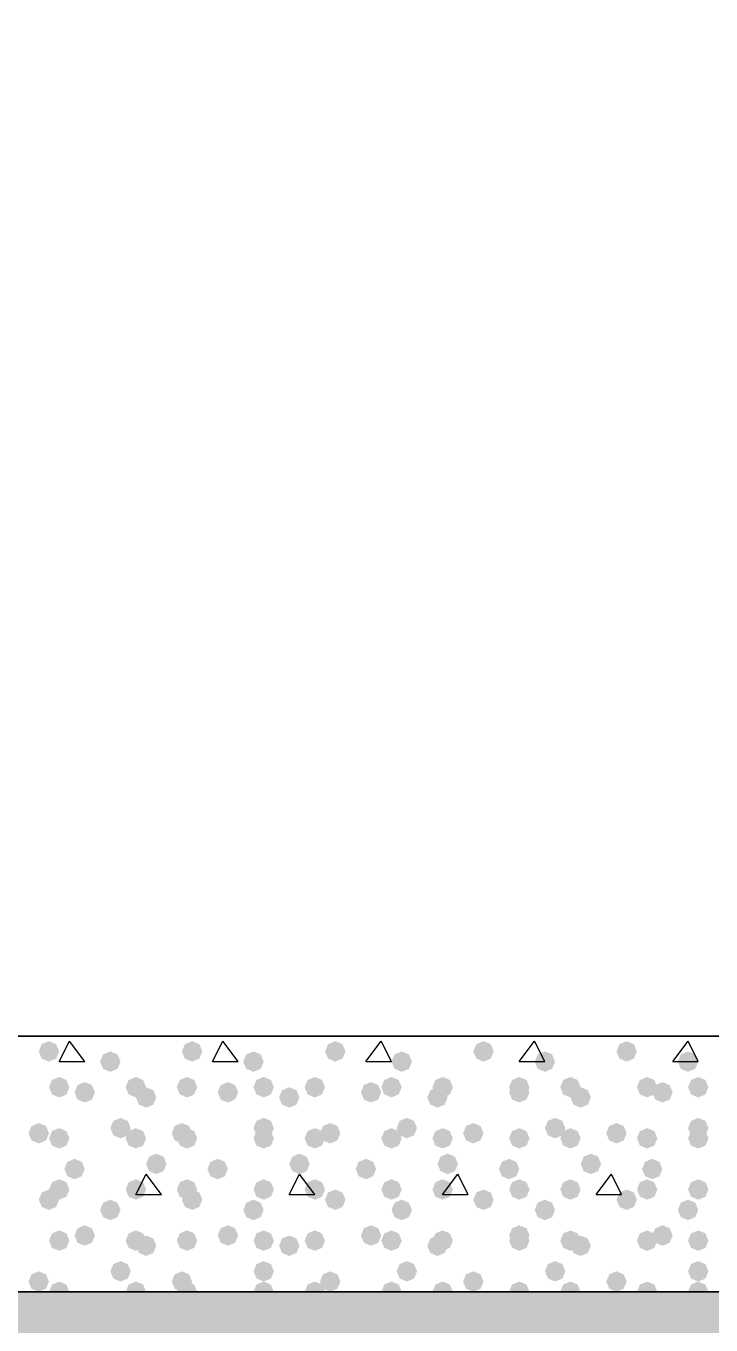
# Model space of a CAD drawing. Header units: millimetres. Extents: x 0 to 420, y 0 to 297.
# Drawn here: x 201.06 to 206.73, y 103.7 to 114.45 of the extents above; entities that cross this region are included whole.
import ezdxf

# ---------------------------------------------------------------- set-up
doc = ezdxf.new("R2010")
doc.units = ezdxf.units.MM
doc.layers.get('0').update_dxf_attribs({"linetype": 'CONTINUOUS'})

msp = doc.modelspace()

# ---------------------------------------------------------------- hatches: boundary and pattern name
at = {"true_color": 0x000008}
for points in [[(201.337333, 105.960333), (201.312462, 105.900538), (201.252667, 105.875667), (201.192871, 105.900538), (201.168, 105.960333), (201.192871, 106.020129), (201.252667, 106.045), (201.312462, 106.020129)], [(202.522667, 105.960333), (202.497796, 105.900538), (202.438, 105.875667), (202.378204, 105.900538), (202.353333, 105.960333), (202.378204, 106.020129), (202.438, 106.045), (202.497796, 106.020129)], [(203.708, 105.960333), (203.683129, 105.900538), (203.623333, 105.875667), (203.563538, 105.900538), (203.538667, 105.960333), (203.563537, 106.020129), (203.623333, 106.045), (203.683129, 106.020129)], [(204.935667, 105.960333), (204.910796, 105.900538), (204.851, 105.875667), (204.791204, 105.900538), (204.766333, 105.960333), (204.791204, 106.020129), (204.851, 106.045), (204.910796, 106.020129)], [(206.121, 105.960333), (206.096129, 105.900538), (206.036333, 105.875667), (205.976538, 105.900538), (205.951667, 105.960333), (205.976537, 106.020129), (206.036333, 106.045), (206.096129, 106.020129)], [(201.845333, 105.875667), (201.820462, 105.815871), (201.760667, 105.791), (201.700871, 105.815871), (201.676, 105.875667), (201.700871, 105.935462), (201.760667, 105.960333), (201.820462, 105.935463)], [(203.030667, 105.875667), (203.005796, 105.815871), (202.946, 105.791), (202.886204, 105.815871), (202.861333, 105.875667), (202.886204, 105.935462), (202.946, 105.960333), (203.005796, 105.935463)], [(204.258333, 105.875667), (204.233462, 105.815871), (204.173667, 105.791), (204.113871, 105.815871), (204.089, 105.875667), (204.113871, 105.935462), (204.173667, 105.960333), (204.233462, 105.935463)], [(205.443667, 105.875667), (205.418796, 105.815871), (205.359, 105.791), (205.299204, 105.815871), (205.274333, 105.875667), (205.299204, 105.935462), (205.359, 105.960333), (205.418796, 105.935463)], [(206.629, 105.875667), (206.604129, 105.815871), (206.544333, 105.791), (206.484537, 105.815871), (206.459667, 105.875667), (206.484537, 105.935462), (206.544333, 105.960333), (206.604129, 105.935463)], [(201.422, 105.664), (201.397129, 105.604204), (201.337333, 105.579333), (201.277537, 105.604204), (201.252667, 105.664), (201.277537, 105.723796), (201.337333, 105.748667), (201.397129, 105.723796)], [(201.633667, 105.621667), (201.608796, 105.561871), (201.549, 105.537), (201.489204, 105.561871), (201.464333, 105.621667), (201.489204, 105.681462), (201.549, 105.706333), (201.608796, 105.681463)], [(202.057, 105.664), (202.032129, 105.604204), (201.972333, 105.579333), (201.912537, 105.604204), (201.887667, 105.664), (201.912537, 105.723796), (201.972333, 105.748667), (202.032129, 105.723796)], [(202.480333, 105.664), (202.455462, 105.604204), (202.395667, 105.579333), (202.335871, 105.604204), (202.311, 105.664), (202.335871, 105.723796), (202.395667, 105.748667), (202.455462, 105.723796)], [(202.819, 105.621667), (202.794129, 105.561871), (202.734333, 105.537), (202.674537, 105.561871), (202.649667, 105.621667), (202.674537, 105.681462), (202.734333, 105.706333), (202.794129, 105.681463)], [(203.115333, 105.664), (203.090462, 105.604204), (203.030667, 105.579333), (202.970871, 105.604204), (202.946, 105.664), (202.970871, 105.723796), (203.030667, 105.748667), (203.090462, 105.723796)], [(203.538667, 105.664), (203.513796, 105.604204), (203.454, 105.579333), (203.394204, 105.604204), (203.369333, 105.664), (203.394204, 105.723796), (203.454, 105.748667), (203.513796, 105.723796)], [(204.004333, 105.621667), (203.979463, 105.561871), (203.919667, 105.537), (203.859871, 105.561871), (203.835, 105.621667), (203.859871, 105.681462), (203.919667, 105.706333), (203.979462, 105.681463)], [(204.173667, 105.664), (204.148796, 105.604204), (204.089, 105.579333), (204.029204, 105.604204), (204.004333, 105.664), (204.029204, 105.723796), (204.089, 105.748667), (204.148796, 105.723796)], [(204.597, 105.664), (204.572129, 105.604204), (204.512333, 105.579333), (204.452538, 105.604204), (204.427667, 105.664), (204.452537, 105.723796), (204.512333, 105.748667), (204.572129, 105.723796)], [(205.232, 105.664), (205.207129, 105.604204), (205.147333, 105.579333), (205.087538, 105.604204), (205.062667, 105.664), (205.087537, 105.723796), (205.147333, 105.748667), (205.207129, 105.723796)], [(205.232, 105.621667), (205.207129, 105.561871), (205.147333, 105.537), (205.087538, 105.561871), (205.062667, 105.621667), (205.087537, 105.681462), (205.147333, 105.706333), (205.207129, 105.681463)], [(205.655333, 105.664), (205.630462, 105.604204), (205.570667, 105.579333), (205.510871, 105.604204), (205.486, 105.664), (205.510871, 105.723796), (205.570667, 105.748667), (205.630462, 105.723796)], [(206.290333, 105.664), (206.265462, 105.604204), (206.205667, 105.579333), (206.145871, 105.604204), (206.121, 105.664), (206.145871, 105.723796), (206.205667, 105.748667), (206.265462, 105.723796)], [(206.417333, 105.621667), (206.392462, 105.561871), (206.332667, 105.537), (206.272871, 105.561871), (206.248, 105.621667), (206.272871, 105.681462), (206.332667, 105.706333), (206.392462, 105.681463)], [(206.713667, 105.664), (206.688796, 105.604204), (206.629, 105.579333), (206.569204, 105.604204), (206.544333, 105.664), (206.569204, 105.723796), (206.629, 105.748667), (206.688796, 105.723796)], [(202.141667, 105.579333), (202.116796, 105.519537), (202.057, 105.494667), (201.997204, 105.519537), (201.972333, 105.579333), (201.997204, 105.639129), (202.057, 105.664), (202.116796, 105.639129)], [(203.327, 105.579333), (203.302129, 105.519537), (203.242333, 105.494667), (203.182538, 105.519537), (203.157667, 105.579333), (203.182537, 105.639129), (203.242333, 105.664), (203.302129, 105.639129)], [(204.554667, 105.579333), (204.529796, 105.519537), (204.47, 105.494667), (204.410204, 105.519537), (204.385333, 105.579333), (204.410204, 105.639129), (204.47, 105.664), (204.529796, 105.639129)], [(205.74, 105.579333), (205.715129, 105.519537), (205.655333, 105.494667), (205.595538, 105.519537), (205.570667, 105.579333), (205.595537, 105.639129), (205.655333, 105.664), (205.715129, 105.639129)], [(201.93, 105.325333), (201.905129, 105.265537), (201.845333, 105.240667), (201.785538, 105.265537), (201.760667, 105.325333), (201.785537, 105.385129), (201.845333, 105.41), (201.905129, 105.385129)], [(203.115333, 105.325333), (203.090462, 105.265537), (203.030667, 105.240667), (202.970871, 105.265537), (202.946, 105.325333), (202.970871, 105.385129), (203.030667, 105.41), (203.090462, 105.385129)], [(204.300667, 105.325333), (204.275796, 105.265537), (204.216, 105.240667), (204.156204, 105.265537), (204.131333, 105.325333), (204.156204, 105.385129), (204.216, 105.41), (204.275796, 105.385129)], [(205.528333, 105.325333), (205.503463, 105.265537), (205.443667, 105.240667), (205.383871, 105.265537), (205.359, 105.325333), (205.383871, 105.385129), (205.443667, 105.41), (205.503462, 105.385129)], [(206.713667, 105.325333), (206.688796, 105.265537), (206.629, 105.240667), (206.569204, 105.265537), (206.544333, 105.325333), (206.569204, 105.385129), (206.629, 105.41), (206.688796, 105.385129)], [(201.252667, 105.283), (201.227796, 105.223204), (201.168, 105.198333), (201.108204, 105.223204), (201.083333, 105.283), (201.108204, 105.342796), (201.168, 105.367667), (201.227796, 105.342796)], [(201.422, 105.240667), (201.397129, 105.180871), (201.337333, 105.156), (201.277537, 105.180871), (201.252667, 105.240667), (201.277537, 105.300462), (201.337333, 105.325333), (201.397129, 105.300463)], [(202.057, 105.240667), (202.032129, 105.180871), (201.972333, 105.156), (201.912537, 105.180871), (201.887667, 105.240667), (201.912537, 105.300462), (201.972333, 105.325333), (202.032129, 105.300463)], [(202.438, 105.283), (202.413129, 105.223204), (202.353333, 105.198333), (202.293538, 105.223204), (202.268667, 105.283), (202.293537, 105.342796), (202.353333, 105.367667), (202.413129, 105.342796)], [(202.480333, 105.240667), (202.455462, 105.180871), (202.395667, 105.156), (202.335871, 105.180871), (202.311, 105.240667), (202.335871, 105.300462), (202.395667, 105.325333), (202.455462, 105.300463)], [(203.115333, 105.240667), (203.090462, 105.180871), (203.030667, 105.156), (202.970871, 105.180871), (202.946, 105.240667), (202.970871, 105.300462), (203.030667, 105.325333), (203.090462, 105.300463)], [(203.538667, 105.240667), (203.513796, 105.180871), (203.454, 105.156), (203.394204, 105.180871), (203.369333, 105.240667), (203.394204, 105.300462), (203.454, 105.325333), (203.513796, 105.300463)], [(203.665667, 105.283), (203.640796, 105.223204), (203.581, 105.198333), (203.521204, 105.223204), (203.496333, 105.283), (203.521204, 105.342796), (203.581, 105.367667), (203.640796, 105.342796)], [(204.173667, 105.240667), (204.148796, 105.180871), (204.089, 105.156), (204.029204, 105.180871), (204.004333, 105.240667), (204.029204, 105.300462), (204.089, 105.325333), (204.148796, 105.300463)], [(204.597, 105.240667), (204.572129, 105.180871), (204.512333, 105.156), (204.452538, 105.180871), (204.427667, 105.240667), (204.452537, 105.300462), (204.512333, 105.325333), (204.572129, 105.300463)], [(204.851, 105.283), (204.826129, 105.223204), (204.766333, 105.198333), (204.706538, 105.223204), (204.681667, 105.283), (204.706537, 105.342796), (204.766333, 105.367667), (204.826129, 105.342796)], [(205.232, 105.240667), (205.207129, 105.180871), (205.147333, 105.156), (205.087538, 105.180871), (205.062667, 105.240667), (205.087537, 105.300462), (205.147333, 105.325333), (205.207129, 105.300463)], [(205.655333, 105.240667), (205.630462, 105.180871), (205.570667, 105.156), (205.510871, 105.180871), (205.486, 105.240667), (205.510871, 105.300462), (205.570667, 105.325333), (205.630462, 105.300463)], [(206.036333, 105.283), (206.011462, 105.223204), (205.951667, 105.198333), (205.891871, 105.223204), (205.867, 105.283), (205.891871, 105.342796), (205.951667, 105.367667), (206.011462, 105.342796)], [(206.290333, 105.240667), (206.265462, 105.180871), (206.205667, 105.156), (206.145871, 105.180871), (206.121, 105.240667), (206.145871, 105.300462), (206.205667, 105.325333), (206.265462, 105.300463)], [(206.713667, 105.240667), (206.688796, 105.180871), (206.629, 105.156), (206.569204, 105.180871), (206.544333, 105.240667), (206.569204, 105.300462), (206.629, 105.325333), (206.688796, 105.300463)], [(201.549, 104.986667), (201.524129, 104.926871), (201.464333, 104.902), (201.404538, 104.926871), (201.379667, 104.986667), (201.404537, 105.046462), (201.464333, 105.071333), (201.524129, 105.046463)], [(202.226333, 105.029), (202.201462, 104.969204), (202.141667, 104.944333), (202.081871, 104.969204), (202.057, 105.029), (202.081871, 105.088796), (202.141667, 105.113667), (202.201462, 105.088796)], [(202.734333, 104.986667), (202.709463, 104.926871), (202.649667, 104.902), (202.589871, 104.926871), (202.565, 104.986667), (202.589871, 105.046462), (202.649667, 105.071333), (202.709462, 105.046463)], [(203.411667, 105.029), (203.386796, 104.969204), (203.327, 104.944333), (203.267204, 104.969204), (203.242333, 105.029), (203.267204, 105.088796), (203.327, 105.113667), (203.386796, 105.088796)], [(203.962, 104.986667), (203.937129, 104.926871), (203.877333, 104.902), (203.817537, 104.926871), (203.792667, 104.986667), (203.817537, 105.046462), (203.877333, 105.071333), (203.937129, 105.046463)], [(204.639333, 105.029), (204.614463, 104.969204), (204.554667, 104.944333), (204.494871, 104.969204), (204.47, 105.029), (204.494871, 105.088796), (204.554667, 105.113667), (204.614462, 105.088796)], [(205.147333, 104.986667), (205.122462, 104.926871), (205.062667, 104.902), (205.002871, 104.926871), (204.978, 104.986667), (205.002871, 105.046462), (205.062667, 105.071333), (205.122462, 105.046463)], [(205.824667, 105.029), (205.799796, 104.969204), (205.74, 104.944333), (205.680204, 104.969204), (205.655333, 105.029), (205.680204, 105.088796), (205.74, 105.113667), (205.799796, 105.088796)], [(206.332667, 104.986667), (206.307796, 104.926871), (206.248, 104.902), (206.188204, 104.926871), (206.163333, 104.986667), (206.188204, 105.046462), (206.248, 105.071333), (206.307796, 105.046463)], [(201.422, 104.817333), (201.397129, 104.757537), (201.337333, 104.732667), (201.277537, 104.757537), (201.252667, 104.817333), (201.277537, 104.877129), (201.337333, 104.902), (201.397129, 104.877129)], [(202.057, 104.817333), (202.032129, 104.757537), (201.972333, 104.732667), (201.912537, 104.757537), (201.887667, 104.817333), (201.912537, 104.877129), (201.972333, 104.902), (202.032129, 104.877129)], [(202.480333, 104.817333), (202.455462, 104.757537), (202.395667, 104.732667), (202.335871, 104.757537), (202.311, 104.817333), (202.335871, 104.877129), (202.395667, 104.902), (202.455462, 104.877129)], [(203.115333, 104.817333), (203.090462, 104.757537), (203.030667, 104.732667), (202.970871, 104.757537), (202.946, 104.817333), (202.970871, 104.877129), (203.030667, 104.902), (203.090462, 104.877129)], [(203.538667, 104.817333), (203.513796, 104.757537), (203.454, 104.732667), (203.394204, 104.757537), (203.369333, 104.817333), (203.394204, 104.877129), (203.454, 104.902), (203.513796, 104.877129)], [(204.173667, 104.817333), (204.148796, 104.757537), (204.089, 104.732667), (204.029204, 104.757537), (204.004333, 104.817333), (204.029204, 104.877129), (204.089, 104.902), (204.148796, 104.877129)], [(204.597, 104.817333), (204.572129, 104.757537), (204.512333, 104.732667), (204.452538, 104.757537), (204.427667, 104.817333), (204.452537, 104.877129), (204.512333, 104.902), (204.572129, 104.877129)], [(205.232, 104.817333), (205.207129, 104.757537), (205.147333, 104.732667), (205.087538, 104.757537), (205.062667, 104.817333), (205.087537, 104.877129), (205.147333, 104.902), (205.207129, 104.877129)], [(205.655333, 104.817333), (205.630462, 104.757537), (205.570667, 104.732667), (205.510871, 104.757537), (205.486, 104.817333), (205.510871, 104.877129), (205.570667, 104.902), (205.630462, 104.877129)], [(206.290333, 104.817333), (206.265462, 104.757537), (206.205667, 104.732667), (206.145871, 104.757537), (206.121, 104.817333), (206.145871, 104.877129), (206.205667, 104.902), (206.265462, 104.877129)], [(206.713667, 104.817333), (206.688796, 104.757537), (206.629, 104.732667), (206.569204, 104.757537), (206.544333, 104.817333), (206.569204, 104.877129), (206.629, 104.902), (206.688796, 104.877129)], [(201.337333, 104.732667), (201.312462, 104.672871), (201.252667, 104.648), (201.192871, 104.672871), (201.168, 104.732667), (201.192871, 104.792462), (201.252667, 104.817333), (201.312462, 104.792463)], [(201.845333, 104.648), (201.820462, 104.588204), (201.760667, 104.563333), (201.700871, 104.588204), (201.676, 104.648), (201.700871, 104.707796), (201.760667, 104.732667), (201.820462, 104.707796)], [(202.522667, 104.732667), (202.497796, 104.672871), (202.438, 104.648), (202.378204, 104.672871), (202.353333, 104.732667), (202.378204, 104.792462), (202.438, 104.817333), (202.497796, 104.792463)], [(203.030667, 104.648), (203.005796, 104.588204), (202.946, 104.563333), (202.886204, 104.588204), (202.861333, 104.648), (202.886204, 104.707796), (202.946, 104.732667), (203.005796, 104.707796)], [(203.708, 104.732667), (203.683129, 104.672871), (203.623333, 104.648), (203.563538, 104.672871), (203.538667, 104.732667), (203.563537, 104.792462), (203.623333, 104.817333), (203.683129, 104.792463)], [(204.258333, 104.648), (204.233462, 104.588204), (204.173667, 104.563333), (204.113871, 104.588204), (204.089, 104.648), (204.113871, 104.707796), (204.173667, 104.732667), (204.233462, 104.707796)], [(204.935667, 104.732667), (204.910796, 104.672871), (204.851, 104.648), (204.791204, 104.672871), (204.766333, 104.732667), (204.791204, 104.792462), (204.851, 104.817333), (204.910796, 104.792463)], [(205.443667, 104.648), (205.418796, 104.588204), (205.359, 104.563333), (205.299204, 104.588204), (205.274333, 104.648), (205.299204, 104.707796), (205.359, 104.732667), (205.418796, 104.707796)], [(206.121, 104.732667), (206.096129, 104.672871), (206.036333, 104.648), (205.976538, 104.672871), (205.951667, 104.732667), (205.976537, 104.792462), (206.036333, 104.817333), (206.096129, 104.792463)], [(206.629, 104.648), (206.604129, 104.588204), (206.544333, 104.563333), (206.484537, 104.588204), (206.459667, 104.648), (206.484537, 104.707796), (206.544333, 104.732667), (206.604129, 104.707796)], [(201.633667, 104.436333), (201.608796, 104.376537), (201.549, 104.351667), (201.489204, 104.376537), (201.464333, 104.436333), (201.489204, 104.496129), (201.549, 104.521), (201.608796, 104.496129)], [(202.819, 104.436333), (202.794129, 104.376537), (202.734333, 104.351667), (202.674537, 104.376537), (202.649667, 104.436333), (202.674537, 104.496129), (202.734333, 104.521), (202.794129, 104.496129)], [(204.004333, 104.436333), (203.979463, 104.376537), (203.919667, 104.351667), (203.859871, 104.376537), (203.835, 104.436333), (203.859871, 104.496129), (203.919667, 104.521), (203.979462, 104.496129)], [(205.232, 104.436333), (205.207129, 104.376537), (205.147333, 104.351667), (205.087538, 104.376537), (205.062667, 104.436333), (205.087537, 104.496129), (205.147333, 104.521), (205.207129, 104.496129)], [(206.417333, 104.436333), (206.392462, 104.376537), (206.332667, 104.351667), (206.272871, 104.376537), (206.248, 104.436333), (206.272871, 104.496129), (206.332667, 104.521), (206.392462, 104.496129)], [(201.422, 104.394), (201.397129, 104.334204), (201.337333, 104.309333), (201.277537, 104.334204), (201.252667, 104.394), (201.277537, 104.453796), (201.337333, 104.478667), (201.397129, 104.453796)], [(202.057, 104.394), (202.032129, 104.334204), (201.972333, 104.309333), (201.912537, 104.334204), (201.887667, 104.394), (201.912537, 104.453796), (201.972333, 104.478667), (202.032129, 104.453796)], [(202.141667, 104.351667), (202.116796, 104.291871), (202.057, 104.267), (201.997204, 104.291871), (201.972333, 104.351667), (201.997204, 104.411462), (202.057, 104.436333), (202.116796, 104.411463)], [(202.480333, 104.394), (202.455462, 104.334204), (202.395667, 104.309333), (202.335871, 104.334204), (202.311, 104.394), (202.335871, 104.453796), (202.395667, 104.478667), (202.455462, 104.453796)], [(203.115333, 104.394), (203.090462, 104.334204), (203.030667, 104.309333), (202.970871, 104.334204), (202.946, 104.394), (202.970871, 104.453796), (203.030667, 104.478667), (203.090462, 104.453796)], [(203.327, 104.351667), (203.302129, 104.291871), (203.242333, 104.267), (203.182538, 104.291871), (203.157667, 104.351667), (203.182537, 104.411462), (203.242333, 104.436333), (203.302129, 104.411463)], [(203.538667, 104.394), (203.513796, 104.334204), (203.454, 104.309333), (203.394204, 104.334204), (203.369333, 104.394), (203.394204, 104.453796), (203.454, 104.478667), (203.513796, 104.453796)], [(204.173667, 104.394), (204.148796, 104.334204), (204.089, 104.309333), (204.029204, 104.334204), (204.004333, 104.394), (204.029204, 104.453796), (204.089, 104.478667), (204.148796, 104.453796)], [(204.554667, 104.351667), (204.529796, 104.291871), (204.47, 104.267), (204.410204, 104.291871), (204.385333, 104.351667), (204.410204, 104.411462), (204.47, 104.436333), (204.529796, 104.411463)], [(204.597, 104.394), (204.572129, 104.334204), (204.512333, 104.309333), (204.452538, 104.334204), (204.427667, 104.394), (204.452537, 104.453796), (204.512333, 104.478667), (204.572129, 104.453796)], [(205.232, 104.394), (205.207129, 104.334204), (205.147333, 104.309333), (205.087538, 104.334204), (205.062667, 104.394), (205.087537, 104.453796), (205.147333, 104.478667), (205.207129, 104.453796)], [(205.655333, 104.394), (205.630462, 104.334204), (205.570667, 104.309333), (205.510871, 104.334204), (205.486, 104.394), (205.510871, 104.453796), (205.570667, 104.478667), (205.630462, 104.453796)], [(205.74, 104.351667), (205.715129, 104.291871), (205.655333, 104.267), (205.595538, 104.291871), (205.570667, 104.351667), (205.595537, 104.411462), (205.655333, 104.436333), (205.715129, 104.411463)], [(206.290333, 104.394), (206.265462, 104.334204), (206.205667, 104.309333), (206.145871, 104.334204), (206.121, 104.394), (206.145871, 104.453796), (206.205667, 104.478667), (206.265462, 104.453796)], [(206.713667, 104.394), (206.688796, 104.334204), (206.629, 104.309333), (206.569204, 104.334204), (206.544333, 104.394), (206.569204, 104.453796), (206.629, 104.478667), (206.688796, 104.453796)], [(201.93, 104.14), (201.905129, 104.080204), (201.845333, 104.055333), (201.785538, 104.080204), (201.760667, 104.14), (201.785537, 104.199796), (201.845333, 104.224667), (201.905129, 104.199796)], [(203.115333, 104.14), (203.090462, 104.080204), (203.030667, 104.055333), (202.970871, 104.080204), (202.946, 104.14), (202.970871, 104.199796), (203.030667, 104.224667), (203.090462, 104.199796)], [(204.300667, 104.14), (204.275796, 104.080204), (204.216, 104.055333), (204.156204, 104.080204), (204.131333, 104.14), (204.156204, 104.199796), (204.216, 104.224667), (204.275796, 104.199796)], [(205.528333, 104.14), (205.503463, 104.080204), (205.443667, 104.055333), (205.383871, 104.080204), (205.359, 104.14), (205.383871, 104.199796), (205.443667, 104.224667), (205.503462, 104.199796)], [(206.713667, 104.14), (206.688796, 104.080204), (206.629, 104.055333), (206.569204, 104.080204), (206.544333, 104.14), (206.569204, 104.199796), (206.629, 104.224667), (206.688796, 104.199796)], [(201.252667, 104.055333), (201.227796, 103.995538), (201.168, 103.970667), (201.108204, 103.995538), (201.083333, 104.055333), (201.108204, 104.115129), (201.168, 104.14), (201.227796, 104.115129)], [(202.438, 104.055333), (202.413129, 103.995538), (202.353333, 103.970667), (202.293538, 103.995538), (202.268667, 104.055333), (202.293537, 104.115129), (202.353333, 104.14), (202.413129, 104.115129)], [(203.665667, 104.055333), (203.640796, 103.995538), (203.581, 103.970667), (203.521204, 103.995538), (203.496333, 104.055333), (203.521204, 104.115129), (203.581, 104.14), (203.640796, 104.115129)], [(204.851, 104.055333), (204.826129, 103.995538), (204.766333, 103.970667), (204.706538, 103.995538), (204.681667, 104.055333), (204.706537, 104.115129), (204.766333, 104.14), (204.826129, 104.115129)], [(206.036333, 104.055333), (206.011462, 103.995538), (205.951667, 103.970667), (205.891871, 103.995538), (205.867, 104.055333), (205.891871, 104.115129), (205.951667, 104.14), (206.011462, 104.115129)], [(201.422, 103.970667), (201.397129, 103.910871), (201.337333, 103.886), (201.277537, 103.910871), (201.252667, 103.970667), (201.277537, 104.030462), (201.337333, 104.055333), (201.397129, 104.030463)], [(202.057, 103.970667), (202.032129, 103.910871), (201.972333, 103.886), (201.912537, 103.910871), (201.887667, 103.970667), (201.912537, 104.030462), (201.972333, 104.055333), (202.032129, 104.030463)], [(202.480333, 103.970667), (202.455462, 103.910871), (202.395667, 103.886), (202.335871, 103.910871), (202.311, 103.970667), (202.335871, 104.030462), (202.395667, 104.055333), (202.455462, 104.030463)], [(203.115333, 103.970667), (203.090462, 103.910871), (203.030667, 103.886), (202.970871, 103.910871), (202.946, 103.970667), (202.970871, 104.030462), (203.030667, 104.055333), (203.090462, 104.030463)], [(203.538667, 103.970667), (203.513796, 103.910871), (203.454, 103.886), (203.394204, 103.910871), (203.369333, 103.970667), (203.394204, 104.030462), (203.454, 104.055333), (203.513796, 104.030463)], [(204.173667, 103.970667), (204.148796, 103.910871), (204.089, 103.886), (204.029204, 103.910871), (204.004333, 103.970667), (204.029204, 104.030462), (204.089, 104.055333), (204.148796, 104.030463)], [(204.597, 103.970667), (204.572129, 103.910871), (204.512333, 103.886), (204.452538, 103.910871), (204.427667, 103.970667), (204.452537, 104.030462), (204.512333, 104.055333), (204.572129, 104.030463)], [(205.232, 103.970667), (205.207129, 103.910871), (205.147333, 103.886), (205.087538, 103.910871), (205.062667, 103.970667), (205.087537, 104.030462), (205.147333, 104.055333), (205.207129, 104.030463)], [(205.655333, 103.970667), (205.630462, 103.910871), (205.570667, 103.886), (205.510871, 103.910871), (205.486, 103.970667), (205.510871, 104.030462), (205.570667, 104.055333), (205.630462, 104.030463)], [(206.290333, 103.970667), (206.265462, 103.910871), (206.205667, 103.886), (206.145871, 103.910871), (206.121, 103.970667), (206.145871, 104.030462), (206.205667, 104.055333), (206.265462, 104.030463)], [(206.713667, 103.970667), (206.688796, 103.910871), (206.629, 103.886), (206.569204, 103.910871), (206.544333, 103.970667), (206.569204, 104.030462), (206.629, 104.055333), (206.688796, 104.030463)]]:
    msp.add_hatch(color=0, dxfattribs=at).paths.add_polyline_path(points, flags=0)
h = msp.add_hatch(color=0, dxfattribs=at)
h.paths.add_polyline_path([(379.603, 103.970667), (33.528, 103.970667), (379.603, 84.920667)], flags=0)
h.paths.add_polyline_path([(33.528, 103.970667), (379.603, 84.920667), (33.528, 84.920667)], flags=0)

# ---------------------------------------------------------------- linework, layer by layer
at = {"color": 0, "true_color": 0x000007}
msp.add_lwpolyline([(32.469667, 125.179667), (32.469667, 148.463), (380.661333, 148.463), (380.661333, 125.179667), (218.228333, 125.179667), (218.228333, 103.970667), (194.902667, 103.970667), (194.902667, 125.179667)], close=True, dxfattribs=at)
msp.add_lwpolyline([(32.469667, 125.179667), (32.469667, 148.463), (380.661333, 148.463), (380.661333, 125.179667), (218.228333, 125.179667), (218.228333, 103.970667), (194.902667, 103.970667), (194.902667, 125.179667)], close=True, dxfattribs=at)
at = {"color": 0, "true_color": 0x0000fd}
msp.add_lwpolyline([(216.111667, 127.296333), (378.544667, 127.296333), (378.544667, 146.346333), (34.586333, 146.346333), (34.586333, 127.296333), (197.019333, 127.296333), (197.019333, 106.087333), (216.111667, 106.087333)], close=True, dxfattribs=at)
at = {"color": 0, "true_color": 0x000007}
for points in [[(216.111667, 106.087333), (197.019333, 106.087333)], [(197.019333, 103.970667), (216.111667, 103.970667)]]:
    msp.add_lwpolyline(points, dxfattribs=at)
at = {"color": 0, "true_color": 0x000008}
for points in [[(201.337333, 105.875667), (201.422, 106.045)], [(201.549, 105.875667), (201.422, 106.045)], [(202.607333, 105.875667), (202.692, 106.045)], [(202.819, 105.875667), (202.692, 106.045)], [(203.877333, 105.875667), (204.004333, 106.045)], [(204.089, 105.875667), (204.004333, 106.045)], [(205.147333, 105.875667), (205.274333, 106.045)], [(205.359, 105.875667), (205.274333, 106.045)], [(206.417333, 105.875667), (206.544333, 106.045)], [(206.629, 105.875667), (206.544333, 106.045)], [(201.337333, 105.875667), (201.549, 105.875667)], [(202.607333, 105.875667), (202.819, 105.875667)], [(203.877333, 105.875667), (204.089, 105.875667)], [(205.147333, 105.875667), (205.359, 105.875667)], [(206.417333, 105.875667), (206.629, 105.875667)], [(201.972333, 104.775), (202.057, 104.944333)], [(202.184, 104.775), (202.057, 104.944333)], [(203.242333, 104.775), (203.327, 104.944333)], [(203.454, 104.775), (203.327, 104.944333)], [(204.512333, 104.775), (204.639333, 104.944333)], [(204.724, 104.775), (204.639333, 104.944333)], [(205.782333, 104.775), (205.909333, 104.944333)], [(205.994, 104.775), (205.909333, 104.944333)], [(201.972333, 104.775), (202.184, 104.775)], [(203.242333, 104.775), (203.454, 104.775)], [(204.512333, 104.775), (204.724, 104.775)], [(205.782333, 104.775), (205.994, 104.775)]]:
    msp.add_lwpolyline(points, dxfattribs=at)
msp.add_lwpolyline([(379.603, 103.970667), (33.528, 103.970667), (379.603, 84.920667)], close=True, dxfattribs=at)

doc.saveas('drawing.dxf')
